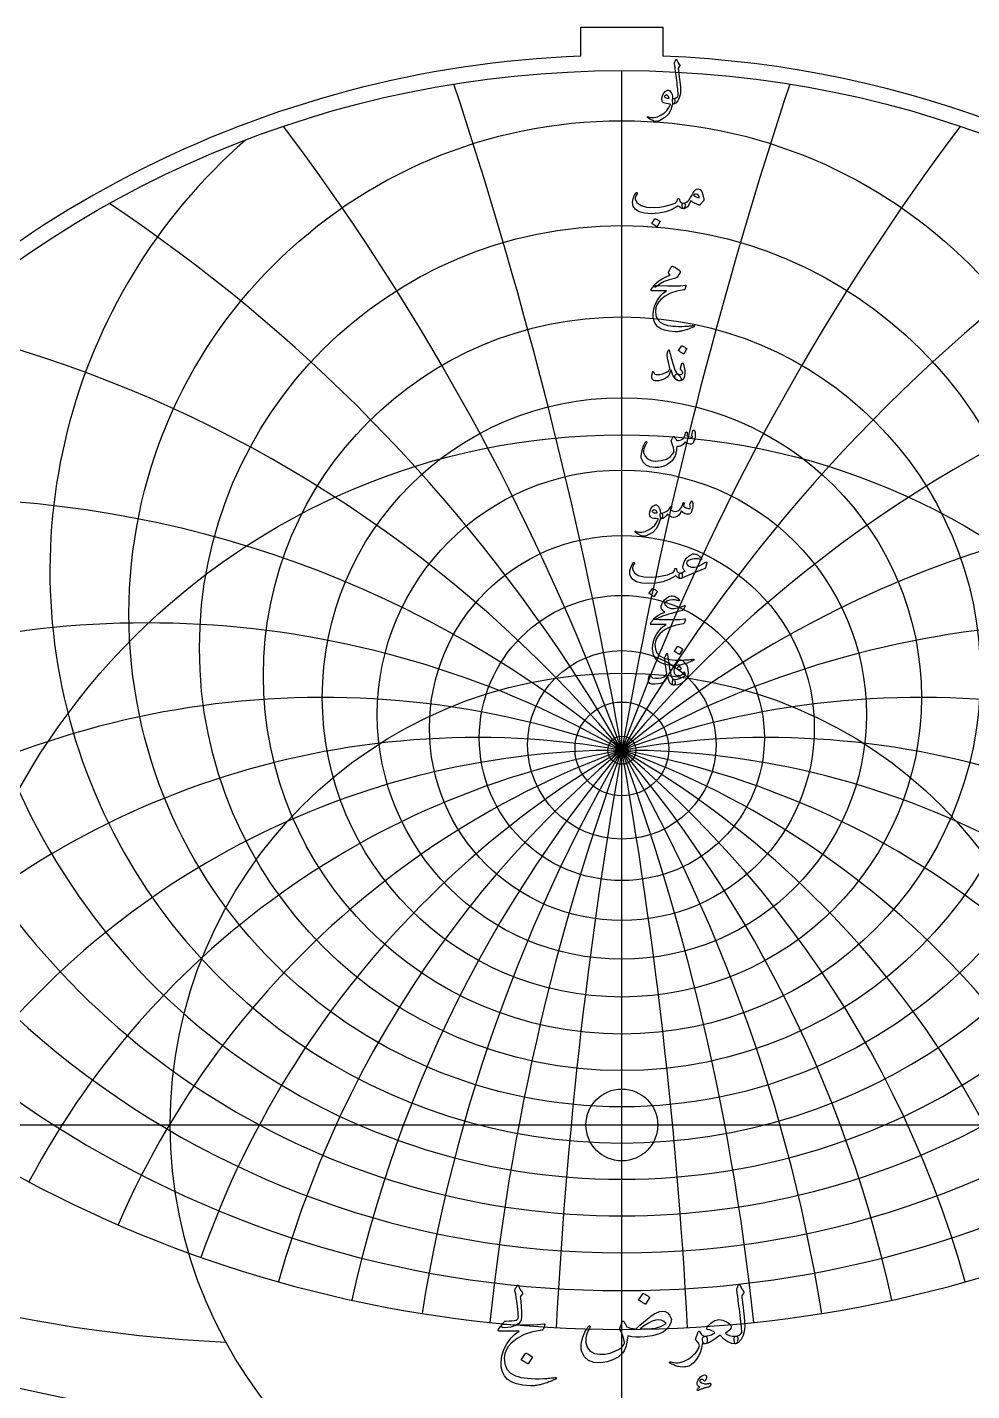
# Model space of a CAD drawing. Header units: millimetres. Extents: x -69 to 69, y -69 to 71.
# Drawn here: x -38.3 to 22.6, y -17.1 to 70.7 of the extents above; entities that cross this region are included whole.
import ezdxf

# ---------------------------------------------------------------- set-up
doc = ezdxf.new("R2010")
doc.units = ezdxf.units.MM
for name, color, linetype in [('CUT_INNER', 6, 'Continuous'), ('CUT_OUTER', 1, 'Continuous'), ('ENGRAVE', 7, 'Continuous'), ('ENGRAVE_FINE', 8, 'Continuous'), ('TEXT', 5, 'Continuous')]:
    doc.layers.add(name, color=color, linetype=linetype)

msp = doc.modelspace()

# ---------------------------------------------------------------- linework, layer by layer
at = {"layer": 'CUT_INNER'}
msp.add_circle((0, 0), 2.315, dxfattribs=at)
at = {"layer": 'CUT_OUTER'}
for points in [[(-2.6425, 70.7445), (2.6425, 70.7445), (2.6425, 68.8816)], [(-2.6425, 68.8816), (-2.6425, 70.7445)]]:
    msp.add_lwpolyline(points, dxfattribs=at)
for centre, radius, start, end in [((-0.0002, -0.0002), 68.9324, 142.382592, 87.802872), ((-0.0008, 0.001), 68.9312, 92.196291, 142.383048)]:
    msp.add_arc(centre, radius, start, end, dxfattribs=at)
at = {"layer": 'ENGRAVE'}
for points in [[(0, -67.95), (0, 67.95)], [(-67.95, 0), (67.95, 0)]]:
    msp.add_lwpolyline(points, dxfattribs=at)
for centre, radius in [((0, 0), 67.95), ((0, 32.9413), 31.7766), ((0, 30.7336), 27.233), ((0, 28.9672), 23.1114), ((0, 27.5576), 19.3138), ((0, 0), 44.4794), ((0, 26.4439), 15.7654), ((0, 25.5822), 12.4068), ((0, 24.9406), 9.1896), ((0, 24.4969), 6.0729), ((0, 0), 29.1157), ((0, 24.2363), 3.0207), ((0, 24.1503), 0.906)]:
    msp.add_circle(centre, radius, dxfattribs=at)
for centre, radius, start, end in [((0, 35.7095), 36.8742, 131.172626, 48.827374), ((0, 39.2101), 42.7107, 157.98396, 22.01604), ((0, 43.6985), 49.5544, 176.664202, 3.335798), ((0, 49.5694), 57.8132, 191.904364, 348.095636), ((0, 57.4636), 68.1422, 205.149698, 334.850302), ((0, -28.8852), 53.0355, 33, 147), ((0, -28.8852), 53.0355, 33, 147), ((0, 68.4922), 81.6676, 217.070295, 322.929705), ((-21.1828, 79.0552), 93.1496, 239.875199, 267.323307)]:
    msp.add_arc(centre, radius, start, end, dxfattribs=at)
at = {"layer": 'ENGRAVE_FINE'}
for centre, radius, start, end in [((-300.7795, -28.8852), 305.4195, 2.969013, 18.313318), ((-300.7795, -28.8852), 305.4195, 2.969013, 18.313318), ((300.7795, -28.8852), 305.4195, 161.686682, 177.030987), ((300.7795, -28.8852), 305.4195, 161.686682, 177.030987), ((-145.714, -28.8852), 155.0656, 5.979733, 36.962322), ((-145.714, -28.8852), 155.0656, 5.979733, 36.962322), ((145.714, -28.8852), 155.0656, 143.037678, 174.020267), ((145.714, -28.8852), 155.0656, 143.037678, 174.020267), ((-91.8603, -28.8852), 106.0711, 9.076124, 56.31782), ((-91.8603, -28.8852), 106.0711, 9.076124, 56.31782), ((91.8603, -28.8852), 106.0711, 123.68218, 170.923876), ((91.8603, -28.8852), 106.0711, 123.68218, 170.923876), ((-63.2053, -28.8852), 82.5087, 12.306911, 76.81627), ((-63.2053, -28.8852), 82.5087, 12.306911, 76.81627), ((63.2053, -28.8852), 82.5087, 103.18373, 167.693089), ((63.2053, -28.8852), 82.5087, 103.18373, 167.693089), ((-44.5021, -28.8852), 69.233, 15.72862, 98.962673), ((-44.5021, -28.8852), 69.233, 15.72862, 98.962673), ((44.5021, -28.8852), 69.233, 81.037327, 164.27138), ((44.5021, -28.8852), 69.233, 81.037327, 164.27138), ((-30.6201, -28.8852), 61.2402, 19.409554, 123.219246), ((-30.6201, -28.8852), 61.2402, 19.409554, 123.219246), ((30.6201, -28.8852), 61.2402, 56.780754, 160.590446), ((30.6201, -28.8852), 61.2402, 56.780754, 160.590446), ((-19.3034, -28.8852), 56.4392, 23.435256, 134.139707), ((-19.3034, -28.8852), 56.4392, 23.435256, 134.139707), ((19.3034, -28.8852), 56.4392, 45.860293, 156.564744), ((19.3034, -28.8852), 56.4392, 45.860293, 156.564744), ((-9.3516, -28.8852), 53.8537, 27.916334, 141.112561), ((-9.3516, -28.8852), 53.8537, 27.916334, 141.112561), ((9.3516, -28.8852), 53.8537, 38.887439, 152.083666), ((9.3516, -28.8852), 53.8537, 38.887439, 152.083666), ((0, 158.3193), 179.5349, 247.925664, 292.074336)]:
    msp.add_arc(centre, radius, start, end, dxfattribs=at)
at = {"layer": 'TEXT'}
for points in [[(3.3957, 68.4497), (3.4228, 68.5153), (3.4439, 68.5673), (3.459, 68.6057), (3.468, 68.6306), (3.475, 68.6464), (3.4841, 68.6577), (3.4951, 68.6645), (3.5082, 68.6667), (3.523, 68.6642), (3.5353, 68.6567), (3.5451, 68.6441), (3.5524, 68.6266), (3.5858, 68.5404), (3.6257, 68.4628), (3.6722, 68.3937), (3.7252, 68.3332), (3.74, 68.3139), (3.7443, 68.292), (3.738, 68.2677), (3.7212, 68.2408), (3.6328, 68.1162), (3.6388, 68.0605), (3.6448, 68.0057), (3.6509, 67.952), (3.6569, 67.8992), (3.6629, 67.8475), (3.6689, 67.7967), (3.675, 67.747), (3.681, 67.6983), (3.7365, 67.2472), (3.7704, 66.8946), (3.7827, 66.6404), (3.7734, 66.4847), (3.6976, 66.2021), (3.5986, 65.9934), (3.4765, 65.8585), (3.3314, 65.7975), (3.3274, 65.7975), (3.3233, 65.7975), (3.3193, 65.7975), (3.3153, 65.7975), (3.2914, 65.8201), (3.2761, 65.8718), (3.2693, 65.9527), (3.2711, 66.0627), (3.2749, 66.1034), (3.2862, 66.1331), (3.305, 66.1516), (3.3314, 66.1592), (3.4333, 66.1795), (3.5182, 66.2164), (3.5861, 66.2699), (3.6368, 66.34), (3.6334, 66.4241), (3.6272, 66.5198), (3.6183, 66.6271), (3.6066, 66.7459), (3.5925, 66.8757), (3.576, 67.0161), (3.5573, 67.1671), (3.5363, 67.3286), (3.517, 67.4873), (3.4992, 67.63), (3.4828, 67.7565), (3.468, 67.8671), (3.4552, 67.9615), (3.4449, 68.0399), (3.4371, 68.1021), (3.4318, 68.1484), (3.3917, 68.3774), (3.3904, 68.4), (3.3907, 68.4196), (3.3924, 68.4362), (3.3957, 68.4497)], [(3.251, 65.7533), (3.1568, 65.4225), (2.9988, 65.1455), (2.7771, 64.9222), (2.4915, 64.7527), (2.4516, 64.7355), (2.4121, 64.72), (2.3732, 64.7063), (2.3348, 64.6944), (2.2971, 64.6845), (2.2604, 64.6768), (2.2248, 64.6714), (2.1901, 64.6683), (2.1037, 64.6806), (1.9892, 64.7256), (1.8465, 64.8032), (1.6757, 64.9134), (1.6574, 64.9292), (1.6466, 64.9446), (1.6433, 64.9594), (1.6476, 64.9737), (1.6571, 64.9848), (1.6697, 64.9898), (1.6853, 64.9888), (1.7039, 64.9817), (1.8814, 64.9242), (2.0806, 64.9245), (2.3014, 64.9825), (2.5437, 65.0983), (2.7417, 65.2326), (2.9054, 65.3906), (3.035, 65.5722), (3.1304, 65.7774), (3.1297, 65.7847), (3.1274, 65.7905), (3.1237, 65.7947), (3.1184, 65.7975), (2.98, 65.8055), (2.8622, 65.8216), (2.765, 65.8457), (2.6884, 65.8779), (2.6291, 65.9276), (2.592, 65.9964), (2.5769, 66.0843), (2.5839, 66.1913), (2.5862, 66.2055), (2.5889, 66.22), (2.5922, 66.2346), (2.596, 66.2496), (2.6003, 66.265), (2.605, 66.2812), (2.6103, 66.2982), (2.6161, 66.3159), (2.6633, 66.4307), (2.7206, 66.5259), (2.7879, 66.6015), (2.8652, 66.6575), (2.9443, 66.6881), (3.0169, 66.6876), (3.083, 66.656), (3.1425, 66.5932), (3.1945, 66.5058), (3.2339, 66.4043), (3.2608, 66.2888), (3.2751, 66.1592), (3.283, 66.1593), (3.2907, 66.1597), (3.2981, 66.1603), (3.3053, 66.1612), (3.3124, 66.1621), (3.3198, 66.1627), (3.3275, 66.1631), (3.3354, 66.1632), (3.3625, 66.1574), (3.3836, 66.1401), (3.3987, 66.1112), (3.4077, 66.0708), (3.4115, 66.0263), (3.4107, 65.9814), (3.4055, 65.9359), (3.3957, 65.8899), (3.3829, 65.8495), (3.3685, 65.8206), (3.3527, 65.8033), (3.3354, 65.7975), (3.259, 65.7975), (3.2585, 65.7902), (3.257, 65.7804), (3.2545, 65.7681), (3.251, 65.7533)], [(3.0581, 66.2034), (3.0159, 66.277), (2.9697, 66.329), (2.9195, 66.3593), (2.8652, 66.3681), (2.8328, 66.3596), (2.8039, 66.346), (2.7786, 66.3275), (2.7567, 66.3038), (2.7497, 66.2913), (2.7487, 66.2777), (2.7537, 66.2632), (2.7648, 66.2476), (2.8062, 66.2112), (2.8662, 66.1863), (2.9448, 66.173), (3.042, 66.1712), (3.0521, 66.1732), (3.0581, 66.1793), (3.0601, 66.1893), (3.0581, 66.2034)], [(0.9162, 60.067), (0.9305, 60.0826), (0.9454, 60.0891), (0.9607, 60.0866), (0.9765, 60.075), (0.9886, 60.0599), (0.9926, 60.0429), (0.9886, 60.0238), (0.9765, 60.0027), (0.9152, 59.9077), (0.876, 59.8198), (0.859, 59.739), (0.864, 59.6651), (0.9898, 59.4225), (1.2347, 59.2532), (1.5986, 59.1573), (2.0816, 59.1347), (2.44, 59.161), (2.7838, 59.2161), (3.1131, 59.2997), (3.4278, 59.412), (3.4833, 59.4449), (3.5293, 59.4953), (3.5657, 59.5634), (3.5926, 59.6491), (3.6016, 59.6734), (3.6167, 59.6902), (3.6378, 59.6995), (3.6649, 59.7013), (3.6843, 59.693), (3.6981, 59.6762), (3.7064, 59.6508), (3.7091, 59.6169), (3.728, 59.533), (3.7804, 59.4702), (3.8666, 59.4285), (3.9864, 59.4079), (4.0296, 59.3984), (4.0587, 59.3738), (4.0738, 59.3341), (4.0748, 59.2793), (4.0602, 59.1774), (4.0407, 59.1045), (4.016, 59.0608), (3.9864, 59.0463), (3.8982, 59.0578), (3.8146, 59.0925), (3.7355, 59.1502), (3.6609, 59.2311), (3.6546, 59.2344), (3.6438, 59.2321), (3.6285, 59.2243), (3.6087, 59.211), (3.2339, 59.0001), (2.825, 58.8494), (2.382, 58.7589), (1.9048, 58.7288), (1.4638, 58.7589), (1.1212, 58.8494), (0.877, 59.0001), (0.7314, 59.211), (0.6982, 59.3288), (0.6872, 59.4491), (0.6982, 59.5719), (0.7314, 59.6973), (0.7761, 59.8138), (0.8218, 59.9143), (0.8685, 59.9987), (0.9162, 60.067)], [(4.9187, 60.3242), (5.0445, 60.2795), (5.1488, 60.1534), (5.2314, 59.9459), (5.2924, 59.6571), (5.2947, 59.6362), (5.2934, 59.6179), (5.2887, 59.6021), (5.2804, 59.5888), (5.0594, 59.3115), (5.044, 59.2947), (5.0262, 59.2844), (5.0059, 59.2806), (4.983, 59.2834), (4.8328, 59.3346), (4.6917, 59.3999), (4.5595, 59.4793), (4.4365, 59.5727), (4.3373, 59.3424), (4.2285, 59.1779), (4.1102, 59.0792), (3.9824, 59.0463), (3.9681, 59.0515), (3.9532, 59.0674), (3.9379, 59.0937), (3.9221, 59.1307), (3.8977, 59.2221), (3.889, 59.2954), (3.8957, 59.3507), (3.9181, 59.3878), (3.9311, 59.3966), (3.9462, 59.4029), (3.9633, 59.4067), (3.9824, 59.4079), (4.0738, 59.4235), (4.1632, 59.4662), (4.2506, 59.536), (4.336, 59.633), (4.3734, 59.6892), (4.4294, 59.7817), (4.504, 59.9103), (4.5972, 60.075), (4.6701, 60.184), (4.7479, 60.2619), (4.8308, 60.3086), (4.9187, 60.3242)], [(4.6294, 59.9303), (4.7047, 59.8676), (4.7901, 59.8158), (4.8856, 59.7751), (4.991, 59.7455), (4.9853, 59.8246), (4.9639, 59.8892), (4.927, 59.9391), (4.8745, 59.9746), (4.814, 59.9929), (4.7529, 59.9916), (4.6914, 59.9708), (4.6294, 59.9303)], [(2.1338, 58.3993), (2.1389, 58.4043), (2.1459, 58.4073), (2.1549, 58.4083), (2.166, 58.4073), (2.2441, 58.3757), (2.3177, 58.337), (2.3868, 58.2913), (2.4513, 58.2385), (2.4576, 58.2305), (2.4604, 58.2225), (2.4596, 58.2144), (2.4553, 58.2064), (2.2665, 57.901), (2.2594, 57.8937), (2.2504, 57.8919), (2.2393, 57.8957), (2.2263, 57.905), (2.215, 57.913), (2.1971, 57.9251), (2.1728, 57.9412), (2.1419, 57.9613), (2.104, 57.9854), (2.0585, 58.0135), (2.0055, 58.0456), (1.945, 58.0818), (1.9369, 58.0878), (1.9329, 58.0939), (1.9329, 58.0999), (1.9369, 58.1059)], [(3.3917, 54.5608), (3.0405, 54.4691), (2.7306, 54.3508), (2.4619, 54.2059), (2.2343, 54.0343), (2.1994, 54.0079), (2.167, 53.9931), (2.1371, 53.9899), (2.1097, 53.9982), (2.0778, 54.0361), (2.0826, 54.0896), (2.1241, 54.1586), (2.2022, 54.2433), (2.3868, 54.3965), (2.599, 54.5346), (2.8389, 54.6577), (3.1063, 54.7657), (3.03, 54.8782), (3.0157, 54.9063), (3.0089, 54.9345), (3.0096, 54.9626), (3.0179, 54.9907), (3.0719, 55.098), (3.1214, 55.1866), (3.1664, 55.2567), (3.2068, 55.3082), (3.2327, 55.3326), (3.258, 55.3454), (3.2829, 55.3466), (3.3073, 55.3363), (3.4487, 55.2565), (3.5675, 55.1816), (3.6637, 55.1118), (3.7372, 55.047), (3.7516, 55.0261), (3.7583, 54.9998), (3.7576, 54.9679), (3.7493, 54.9305), (3.7234, 54.8719), (3.682, 54.8009), (3.625, 54.7172), (3.5524, 54.621), (3.5333, 54.6067), (3.5002, 54.5919), (3.4529, 54.5766), (3.3917, 54.5608)], [(2.4433, 54.0946), (2.9589, 54.0765), (3.4047, 54.0745), (3.7807, 54.0886), (4.0869, 54.1187), (4.0963, 54.1198), (4.1044, 54.1192), (4.1114, 54.1168), (4.117, 54.1127), (4.1211, 54.107), (4.1235, 54.1001), (4.1242, 54.092), (4.123, 54.0825), (4.1151, 54.0459), (4.1075, 54.0122), (4.1, 53.9816), (4.0929, 53.954), (4.086, 53.9293), (4.0793, 53.9077), (4.0729, 53.8892), (4.0668, 53.8736), (4.0537, 53.8487), (4.0386, 53.8304), (4.0216, 53.8186), (4.0025, 53.8133), (3.5383, 53.7292), (3.1345, 53.5973), (2.7909, 53.4177), (2.5076, 53.1904), (2.3644, 53.0269), (2.2604, 52.8539), (2.1956, 52.6713), (2.17, 52.4791), (2.1946, 52.1775), (2.2926, 51.9316), (2.4639, 51.7415), (2.7085, 51.6071), (2.8353, 51.5664), (2.9747, 51.5328), (3.1267, 51.5062), (3.2912, 51.4866), (3.468, 51.4738), (3.6569, 51.4675), (3.8578, 51.4677), (4.0708, 51.4745), (4.1465, 51.4788), (4.221, 51.4835), (4.2942, 51.4888), (4.3662, 51.4946), (4.4364, 51.5009), (4.5043, 51.5077), (4.57, 51.5149), (4.6334, 51.5227), (4.6527, 51.5237), (4.6665, 51.5187), (4.6748, 51.5077), (4.6776, 51.4906), (4.6761, 51.4707), (4.6716, 51.4554), (4.664, 51.4446), (4.6535, 51.4383), (4.54, 51.3904), (4.4325, 51.3469), (4.331, 51.308), (4.2355, 51.2736), (4.1464, 51.2434), (4.0638, 51.2173), (3.9877, 51.1952), (3.9181, 51.1771), (3.8527, 51.1638), (3.789, 51.152), (3.7271, 51.1417), (3.6669, 51.1329), (3.6083, 51.1261), (3.5509, 51.1219), (3.4948, 51.1201), (3.4399, 51.1209), (3.0651, 51.15), (2.7527, 51.2133), (2.5026, 51.3108), (2.3147, 51.4424), (2.1768, 51.6069), (2.0806, 51.799), (2.0261, 52.0188), (2.0133, 52.2662), (2.0527, 52.5731), (2.1469, 52.871), (2.2958, 53.1598), (2.4995, 53.4396), (2.5792, 53.5242), (2.6693, 53.6053), (2.77, 53.6829), (2.8813, 53.757), (1.9088, 53.7651), (1.8855, 53.7751), (1.8757, 53.7932), (1.8794, 53.8193), (1.8968, 53.8535), (1.9294, 53.9032), (1.959, 53.9479), (1.9857, 53.9876), (2.0093, 54.0223), (2.0299, 54.0517), (2.0475, 54.0755), (2.062, 54.0938), (2.0736, 54.1067), (2.0997, 54.1089), (2.17, 54.1077), (2.2845, 54.1029), (2.4433, 54.0946)], [(3.8558, 50.2015), (3.8608, 50.2065), (3.8679, 50.2095), (3.8769, 50.2105), (3.8879, 50.2095), (3.9661, 50.1779), (4.0396, 50.1392), (4.1087, 50.0935), (4.1733, 50.0408), (4.1795, 50.0327), (4.1823, 50.0247), (4.1816, 50.0166), (4.1773, 50.0086), (3.9884, 49.7032), (3.9814, 49.6959), (3.9723, 49.6942), (3.9613, 49.6979), (3.9482, 49.7072), (3.9369, 49.7152), (3.9191, 49.7273), (3.8947, 49.7434), (3.8638, 49.7635), (3.8259, 49.7876), (3.7804, 49.8157), (3.7275, 49.8479), (3.6669, 49.884), (3.6589, 49.8901), (3.6549, 49.8961), (3.6549, 49.9021), (3.6589, 49.9081)], [(3.0802, 49.8559), (3.1033, 49.7505), (3.1284, 49.6434), (3.1556, 49.5345), (3.1847, 49.4239), (3.2158, 49.311), (3.249, 49.1953), (3.2842, 49.0769), (3.3213, 48.9557), (3.3964, 48.7377), (3.465, 48.574), (3.527, 48.4645), (3.5825, 48.4092), (3.631, 48.3763), (3.68, 48.3299), (3.7295, 48.2698), (3.7794, 48.1962), (3.8267, 48.1051), (3.8397, 48.0365), (3.8186, 47.9905), (3.7634, 47.9672), (3.5848, 47.9853), (3.4268, 48.1038), (3.2894, 48.3228), (3.1726, 48.6423), (3.1701, 48.6476), (3.1666, 48.6513), (3.1621, 48.6536), (3.1566, 48.6544), (3.1526, 48.6536), (3.1485, 48.6513), (3.1445, 48.6476), (3.1405, 48.6423), (3.1292, 48.5906), (3.1154, 48.5358), (3.0991, 48.478), (3.0802, 48.4173), (3.0596, 48.3597), (3.038, 48.3118), (3.0154, 48.2733), (2.9918, 48.2445), (2.9069, 48.1704), (2.8009, 48.1048), (2.6738, 48.0478), (2.5257, 47.9993), (2.375, 47.9634), (2.2444, 47.9481), (2.1338, 47.9534), (2.0434, 47.9792), (1.9661, 48.044), (1.9309, 48.1581), (1.9379, 48.3213), (1.9872, 48.5338), (1.9919, 48.5408), (1.9982, 48.5459), (2.006, 48.5489), (2.0153, 48.5499), (2.0264, 48.5486), (2.0354, 48.5448), (2.0424, 48.5386), (2.0475, 48.5298), (2.0665, 48.4853), (2.0876, 48.4484), (2.1107, 48.419), (2.1359, 48.3972), (2.2142, 48.368), (2.3207, 48.361), (2.4553, 48.3761), (2.6181, 48.4132), (2.7916, 48.469), (2.9265, 48.5318), (3.0227, 48.6016), (3.0802, 48.6785), (3.0898, 48.7563), (3.0742, 48.8894), (3.0335, 49.0778), (2.9677, 49.3214), (2.9361, 49.4498), (2.9175, 49.5535), (2.9119, 49.6326), (2.9195, 49.6871), (2.9958, 49.9041), (3.0041, 49.927), (3.0129, 49.9433), (3.0222, 49.9531), (3.032, 49.9564), (3.0441, 49.9501), (3.0561, 49.9312), (3.0682, 49.8999), (3.0802, 49.8559)], [(3.892, 48.5579), (3.8684, 48.5973), (3.8458, 48.6312), (3.8242, 48.6596), (3.8036, 48.6825), (3.7887, 48.7021), (3.7804, 48.7247), (3.7787, 48.7503), (3.7835, 48.7789), (3.8679, 49.0843), (3.8797, 49.111), (3.895, 49.1185), (3.9138, 49.1069), (3.9362, 49.0763), (3.9698, 49.0112), (3.9985, 48.9326), (4.0221, 48.8405), (4.0407, 48.7347), (4.0515, 48.6333), (4.0557, 48.5338), (4.0535, 48.4363), (4.0447, 48.3409), (4.0304, 48.2578), (4.0115, 48.1852), (3.9882, 48.1231), (3.9603, 48.0717), (3.9259, 48.0335), (3.8789, 48.0033), (3.8194, 47.9812), (3.7473, 47.9672), (3.6735, 47.9644), (3.6046, 47.9762), (3.5408, 48.0026), (3.4821, 48.0435), (3.4366, 48.0955), (3.4128, 48.155), (3.4105, 48.2221), (3.4298, 48.2967), (3.4607, 48.3577), (3.4971, 48.3962), (3.5391, 48.412), (3.5866, 48.4052), (3.6961, 48.3788), (3.7915, 48.3761), (3.8729, 48.3969), (3.9402, 48.4414), (3.9417, 48.4532), (3.9342, 48.4765), (3.9176, 48.5114), (3.892, 48.5579)], [(4.5852, 44.7477), (4.5922, 44.7653), (4.6012, 44.7778), (4.6123, 44.7854), (4.6253, 44.7879), (4.6422, 44.7859), (4.6565, 44.7799), (4.6683, 44.7698), (4.6776, 44.7557), (4.7004, 44.7055), (4.7168, 44.6432), (4.7266, 44.5689), (4.7298, 44.4825), (4.721, 44.3413), (4.6947, 44.2072), (4.6507, 44.0801), (4.5892, 43.9601), (4.5681, 43.9312), (4.545, 43.9088), (4.5199, 43.893), (4.4927, 43.8837), (4.3945, 43.8774), (4.2888, 43.8948), (4.1755, 43.9357), (4.0547, 44.0003), (3.953, 43.8609), (3.8327, 43.7682), (3.6938, 43.7222), (3.5363, 43.723), (3.5312, 43.6382), (3.5238, 43.5567), (3.5141, 43.4785), (3.5022, 43.4035), (3.488, 43.3313), (3.4715, 43.2613), (3.4528, 43.1937), (3.4318, 43.1282), (3.3831, 43.0102), (3.3173, 42.9012), (3.2344, 42.8012), (3.1345, 42.7103), (2.9006, 42.5546), (2.6532, 42.4451), (2.3923, 42.3818), (2.1178, 42.3647), (1.8086, 42.4067), (1.5642, 42.5164), (1.3846, 42.694), (1.2699, 42.9394), (1.2543, 43.0278), (1.2518, 43.1323), (1.2623, 43.2528), (1.2859, 43.3894), (1.3239, 43.5391), (1.3774, 43.6949), (1.4464, 43.8566), (1.5311, 44.0244), (1.5378, 44.0349), (1.5461, 44.0425), (1.5559, 44.047), (1.5672, 44.0485), (1.5785, 44.0475), (1.5883, 44.0445), (1.5966, 44.0394), (1.6034, 44.0324), (1.6079, 44.0221), (1.6094, 44.0113), (1.6079, 44), (1.6034, 43.9882), (1.4959, 43.7649), (1.4266, 43.5813), (1.3954, 43.4374), (1.4025, 43.3332), (1.5039, 43.1034), (1.6637, 42.9363), (1.8817, 42.8321), (2.158, 42.7907), (2.5442, 42.8153), (2.8713, 42.9132), (3.139, 43.0845), (3.3475, 43.3292), (3.3467, 43.4904), (3.3203, 43.6607), (3.2683, 43.84), (3.1907, 44.0284), (3.1809, 44.0475), (3.1757, 44.0646), (3.1749, 44.0796), (3.1787, 44.0927), (3.2003, 44.1375), (3.2209, 44.1796), (3.2405, 44.2189), (3.259, 44.2554), (3.2766, 44.2887), (3.2932, 44.3182), (3.3088, 44.344), (3.3233, 44.3659), (3.3316, 44.3752), (3.3404, 44.379), (3.3497, 44.3773), (3.3595, 44.37), (3.3645, 44.3644), (3.3716, 44.3559), (3.3806, 44.3443), (3.3917, 44.3298), (3.4042, 44.3122), (3.4178, 44.2916), (3.4323, 44.268), (3.4479, 44.2414), (3.4796, 44.1901), (3.5062, 44.153), (3.5278, 44.1299), (3.5444, 44.1208), (3.6488, 44.112), (3.7533, 44.1299), (3.8578, 44.1743), (3.9623, 44.2454), (4.0002, 44.2926), (4.0376, 44.37), (4.0746, 44.4775), (4.111, 44.6151), (4.1145, 44.6282), (4.121, 44.6392), (4.1306, 44.6483), (4.1431, 44.6553), (4.1549, 44.6598), (4.1662, 44.6613), (4.177, 44.6598), (4.1873, 44.6553), (4.2026, 44.6302), (4.2084, 44.5829), (4.2047, 44.5136), (4.1913, 44.4222), (4.2725, 44.3725), (4.3591, 44.3398), (4.4513, 44.3243), (4.549, 44.3258), (4.5477, 44.3551), (4.544, 44.379), (4.5377, 44.3973), (4.5289, 44.4102), (4.5189, 44.4222), (4.5128, 44.4343), (4.5108, 44.4463), (4.5128, 44.4584)], [(2.4614, 39.0244), (2.3672, 38.6936), (2.2092, 38.4166), (1.9874, 38.1933), (1.7019, 38.0238), (1.6619, 38.0066), (1.6225, 37.9911), (1.5836, 37.9774), (1.5451, 37.9655), (1.5075, 37.9556), (1.4708, 37.9479), (1.4351, 37.9425), (1.4005, 37.9394), (1.3141, 37.9517), (1.1995, 37.9967), (1.0569, 38.0743), (0.8861, 38.1845), (0.8678, 38.2003), (0.857, 38.2157), (0.8537, 38.2305), (0.858, 38.2448), (0.8675, 38.2559), (0.8801, 38.2609), (0.8956, 38.2599), (0.9142, 38.2528), (1.0918, 38.1953), (1.291, 38.1956), (1.5117, 38.2536), (1.7541, 38.3694), (1.952, 38.5037), (2.1158, 38.6617), (2.2454, 38.8433), (2.3408, 39.0485), (2.3401, 39.0558), (2.3378, 39.0616), (2.334, 39.0658), (2.3287, 39.0686), (2.1904, 39.0766), (2.0726, 39.0927), (1.9754, 39.1168), (1.8988, 39.149), (1.8395, 39.1987), (1.8023, 39.2675), (1.7872, 39.3554), (1.7943, 39.4624), (1.7965, 39.4766), (1.7993, 39.4911), (1.8026, 39.5057), (1.8063, 39.5207), (1.8106, 39.5361), (1.8154, 39.5523), (1.8207, 39.5693), (1.8264, 39.587), (1.8736, 39.7018), (1.9309, 39.797), (1.9982, 39.8726), (2.0756, 39.9286), (2.1547, 39.9592), (2.2273, 39.9587), (2.2933, 39.9271), (2.3529, 39.8643), (2.4049, 39.7769), (2.4443, 39.6754), (2.4712, 39.5599), (2.4855, 39.4303), (2.4934, 39.4304), (2.501, 39.4308), (2.5085, 39.4314), (2.5156, 39.4323), (2.5228, 39.4332), (2.5302, 39.4338), (2.5378, 39.4342), (2.5458, 39.4343), (2.5729, 39.4285), (2.594, 39.4112), (2.609, 39.3823), (2.6181, 39.3419), (2.6219, 39.2974), (2.6211, 39.2525), (2.6158, 39.207), (2.606, 39.161), (2.5932, 39.1206), (2.5789, 39.0917), (2.5631, 39.0744), (2.5458, 39.0686), (2.4694, 39.0686), (2.4689, 39.0613), (2.4674, 39.0515), (2.4649, 39.0392), (2.4614, 39.0244)], [(2.2685, 39.4745), (2.2263, 39.5481), (2.1801, 39.6001), (2.1298, 39.6304), (2.0756, 39.6392), (2.0432, 39.6307), (2.0143, 39.6171), (1.9889, 39.5986), (1.9671, 39.5749), (1.96, 39.5624), (1.959, 39.5488), (1.9641, 39.5343), (1.9751, 39.5187), (2.0166, 39.4823), (2.0766, 39.4574), (2.1552, 39.4441), (2.2524, 39.4423), (2.2624, 39.4443), (2.2685, 39.4504), (2.2705, 39.4604), (2.2685, 39.4745)], [(4.4907, 40.2139), (4.4995, 40.2199), (4.5098, 40.2179), (4.5216, 40.2079), (4.5349, 40.1898), (4.5492, 40.1591), (4.56, 40.1154), (4.5673, 40.0587), (4.5711, 39.9889), (4.5724, 39.9095), (4.5681, 39.8321), (4.5583, 39.7568), (4.543, 39.6834), (4.4983, 39.5408), (4.4485, 39.4383), (4.3938, 39.376), (4.334, 39.3539), (4.1926, 39.3622), (4.0617, 39.3991), (3.9414, 39.4647), (3.8317, 39.5589), (3.7563, 39.4104), (3.6669, 39.2946), (3.5634, 39.2115), (3.4459, 39.161), (3.3226, 39.15), (3.1978, 39.1811), (3.0714, 39.2545), (2.9436, 39.37), (2.8401, 39.2381), (2.7386, 39.144), (2.6392, 39.0874), (2.5417, 39.0686), (2.5221, 39.0797), (2.5036, 39.1128), (2.486, 39.1681), (2.4694, 39.2454), (2.4634, 39.3218), (2.4734, 39.378), (2.4995, 39.4142), (2.5417, 39.4303), (2.7271, 39.4722), (2.8893, 39.5538), (3.0285, 39.6752), (3.1445, 39.8361), (3.1508, 39.8449), (3.1576, 39.8512), (3.1649, 39.855), (3.1726, 39.8562), (3.1822, 39.8552), (3.1907, 39.8522), (3.1983, 39.8472), (3.2048, 39.8402), (3.2086, 39.8186), (3.1998, 39.7819), (3.1784, 39.7302), (3.1445, 39.6633), (3.189, 39.6119), (3.258, 39.5739), (3.3517, 39.5496), (3.47, 39.5388), (3.6174, 39.5697), (3.7463, 39.6704), (3.8566, 39.8409), (3.9482, 40.0813), (3.9527, 40.0936), (3.9583, 40.1024), (3.9648, 40.1076), (3.9723, 40.1094), (3.9836, 40.1084), (3.9934, 40.1054), (4.0017, 40.1004), (4.0085, 40.0933), (4.0135, 40.0833), (4.0165, 40.0732), (4.0175, 40.0632), (4.0165, 40.0531), (3.9764, 39.8844), (4.0233, 39.8427), (4.0798, 39.806), (4.1459, 39.7744), (4.2215, 39.7477), (4.2951, 39.7304), (4.3511, 39.7266), (4.3895, 39.7364), (4.4104, 39.7598), (4.4171, 39.7955), (4.4134, 39.8462), (4.3991, 39.912), (4.3742, 39.9929), (4.3785, 40.0157), (4.3993, 40.0602), (4.4367, 40.1262), (4.4907, 40.2139)], [(0.7394, 36.2306), (0.7537, 36.2461), (0.7685, 36.2527), (0.7839, 36.2502), (0.7997, 36.2386), (0.8117, 36.2235), (0.8158, 36.2065), (0.8117, 36.1874), (0.7997, 36.1663), (0.7384, 36.0713), (0.6992, 35.9834), (0.6821, 35.9026), (0.6872, 35.8287), (0.813, 35.5861), (1.0579, 35.4168), (1.4218, 35.3209), (1.9048, 35.2983), (2.2632, 35.3246), (2.607, 35.3796), (2.9363, 35.4633), (3.251, 35.5755), (3.3065, 35.6084), (3.3525, 35.6589), (3.3889, 35.727), (3.4158, 35.8126), (3.4248, 35.837), (3.4399, 35.8538), (3.461, 35.8631), (3.4881, 35.8649), (3.5074, 35.8566), (3.5213, 35.8398), (3.5295, 35.8144), (3.5323, 35.7805), (3.5511, 35.6966), (3.6036, 35.6338), (3.6898, 35.5921), (3.8096, 35.5715), (3.8528, 35.562), (3.8819, 35.5374), (3.897, 35.4977), (3.898, 35.4429), (3.8834, 35.341), (3.8638, 35.2681), (3.8392, 35.2244), (3.8096, 35.2099), (3.7214, 35.2214), (3.6378, 35.2561), (3.5587, 35.3138), (3.4841, 35.3947), (3.4778, 35.398), (3.467, 35.3957), (3.4517, 35.3879), (3.4318, 35.3746), (3.0571, 35.1636), (2.6482, 35.0129), (2.2052, 34.9225), (1.728, 34.8924), (1.2869, 34.9225), (0.9444, 35.0129), (0.7002, 35.1636), (0.5546, 35.3746), (0.5214, 35.4924), (0.5104, 35.6127), (0.5214, 35.7355), (0.5546, 35.8609), (0.5993, 35.9774), (0.645, 36.0779), (0.6917, 36.1623), (0.7394, 36.2306)], [(5.4692, 36.2185), (5.3889, 35.897), (5.3798, 35.8815), (5.3648, 35.8669), (5.3437, 35.8533), (5.3165, 35.8408), (5.2564, 35.8195), (5.1925, 35.7961), (5.1248, 35.7703), (5.0533, 35.7423), (4.9781, 35.7123), (4.8991, 35.6805), (4.8164, 35.647), (4.7298, 35.6117), (3.8056, 35.2099), (3.7634, 35.2191), (3.7292, 35.247), (3.7031, 35.2935), (3.685, 35.3585), (3.682, 35.4276), (3.7011, 35.4861), (3.7423, 35.5341), (3.8056, 35.5715), (3.8135, 35.5752), (3.8292, 35.5821), (3.8527, 35.5922), (3.8839, 35.6057), (3.9227, 35.6221), (3.9688, 35.6413), (4.0222, 35.6633), (4.0828, 35.6881), (4.0047, 35.7682), (3.9553, 35.8558), (3.9344, 35.951), (3.9422, 36.0538), (4.0196, 36.2981), (4.1512, 36.5048), (4.337, 36.6739), (4.5771, 36.8052), (4.6296, 36.8175), (4.6907, 36.8143), (4.7602, 36.7954), (4.8383, 36.761), (4.9195, 36.714), (4.9941, 36.6616), (5.0621, 36.6035), (5.1236, 36.54), (5.141, 36.5166), (5.1488, 36.4948), (5.147, 36.4744), (5.1357, 36.4556), (5.1186, 36.441), (5.0995, 36.4335), (5.0784, 36.433), (5.0553, 36.4395), (4.935, 36.4775), (4.8072, 36.4948), (4.6718, 36.4915), (4.5289, 36.4677), (4.3996, 36.429), (4.2968, 36.3772), (4.2207, 36.3124), (4.1713, 36.2346), (4.1662, 36.1999), (4.1793, 36.1602), (4.2104, 36.1155), (4.2597, 36.0658), (4.3159, 36.0206), (4.3722, 35.9854), (4.4284, 35.9603), (4.4847, 35.9453), (4.6532, 35.941), (4.8333, 35.9764), (5.0249, 36.0515), (5.2281, 36.1663), (5.25, 36.1801), (5.2713, 36.1934), (5.2922, 36.2062), (5.3125, 36.2185), (5.3321, 36.2301), (5.3507, 36.2406), (5.3683, 36.2502), (5.3849, 36.2587), (5.4308, 36.2803), (5.4602, 36.2808), (5.473, 36.2602), (5.4692, 36.2185)], [(1.957, 34.5629), (1.9621, 34.5679), (1.9691, 34.5709), (1.9781, 34.5719), (1.9892, 34.5709), (2.0673, 34.5393), (2.1409, 34.5006), (2.21, 34.4549), (2.2745, 34.4021), (2.2808, 34.3941), (2.2835, 34.3861), (2.2828, 34.378), (2.2785, 34.37), (2.0896, 34.0646), (2.0826, 34.0573), (2.0736, 34.0555), (2.0625, 34.0593), (2.0495, 34.0686), (2.0382, 34.0766), (2.0203, 34.0887), (1.996, 34.1048), (1.9651, 34.1248), (1.9271, 34.149), (1.8817, 34.1771), (1.8287, 34.2092), (1.7682, 34.2454), (1.7601, 34.2514), (1.7561, 34.2575), (1.7561, 34.2635), (1.7601, 34.2695)], [(4.0768, 33.4658), (4.0801, 33.4375), (4.0617, 33.3845), (4.0218, 33.3069), (3.9603, 33.2046), (3.9472, 33.1881), (3.9321, 33.1745), (3.9151, 33.164), (3.896, 33.1564), (3.6388, 33.0856), (3.4097, 33.0218), (3.2088, 32.965), (3.036, 32.9153), (2.8913, 32.8729), (2.7748, 32.8379), (2.6864, 32.8106), (2.6261, 32.7907), (2.1399, 32.5737), (2.1057, 32.5712), (2.0796, 32.5757), (2.0615, 32.5873), (2.0515, 32.6059), (2.0512, 32.6127), (2.0545, 32.6209), (2.0613, 32.6307), (2.0716, 32.642), (2.1705, 32.735), (2.3187, 32.8329), (2.5161, 32.9359), (2.7628, 33.0439), (2.6957, 33.1012), (2.6392, 33.1564), (2.5932, 33.2097), (2.5578, 33.2609), (2.536, 33.3169), (2.5307, 33.3845), (2.542, 33.4636), (2.5699, 33.5543), (2.6151, 33.6487), (2.6784, 33.7431), (2.7597, 33.8376), (2.8592, 33.932), (2.9674, 34.0136), (3.0712, 34.0696), (3.1704, 34.1), (3.2651, 34.1048), (3.3934, 34.0789), (3.5092, 34.0254), (3.6124, 33.9443), (3.7031, 33.8356), (3.7111, 33.822), (3.7151, 33.8094), (3.7151, 33.7979), (3.7111, 33.7873), (3.7023, 33.7775), (3.692, 33.7723), (3.6802, 33.7715), (3.6669, 33.7753), (3.6078, 33.7941), (3.5509, 33.8104), (3.4963, 33.8242), (3.4439, 33.8356), (3.394, 33.8441), (3.3469, 33.8496), (3.3026, 33.8521), (3.2611, 33.8516), (3.088, 33.8313), (2.9426, 33.7823), (2.8248, 33.7047), (2.7346, 33.5985), (2.8306, 33.4721), (2.9376, 33.3784), (3.0556, 33.3174), (3.1847, 33.289), (3.3768, 33.287), (3.5835, 33.3172), (3.8048, 33.3794), (4.0407, 33.4739), (4.0504, 33.4764), (4.0597, 33.4759), (4.0685, 33.4724), (4.0768, 33.4658)], [(2.4091, 32.5858), (2.9247, 32.5677), (3.3706, 32.5657), (3.7465, 32.5798), (4.0527, 32.6099), (4.0621, 32.611), (4.0703, 32.6104), (4.0772, 32.608), (4.0828, 32.6039), (4.087, 32.5982), (4.0894, 32.5913), (4.09, 32.5831), (4.0889, 32.5737), (4.081, 32.5371), (4.0733, 32.5034), (4.0659, 32.4728), (4.0587, 32.4451), (4.0518, 32.4205), (4.0452, 32.3989), (4.0388, 32.3803), (4.0326, 32.3648), (4.0196, 32.3399), (4.0045, 32.3216), (3.9874, 32.3098), (3.9683, 32.3045), (3.5042, 32.2203), (3.1003, 32.0885), (2.7567, 31.9089), (2.4734, 31.6816), (2.3303, 31.5181), (2.2263, 31.3451), (2.1615, 31.1625), (2.1359, 30.9703), (2.1605, 30.6687), (2.2584, 30.4228), (2.4297, 30.2327), (2.6743, 30.0983), (2.8012, 30.0576), (2.9406, 30.024), (3.0925, 29.9973), (3.257, 29.9777), (3.4338, 29.9649), (3.6227, 29.9587), (3.8236, 29.9589), (4.0366, 29.9657), (4.1124, 29.97), (4.1868, 29.9747), (4.26, 29.98), (4.332, 29.9858), (4.4022, 29.9921), (4.4701, 29.9988), (4.5358, 30.0061), (4.5992, 30.0139), (4.6186, 30.0149), (4.6324, 30.0099), (4.6407, 29.9988), (4.6434, 29.9818), (4.6419, 29.9619), (4.6374, 29.9466), (4.6299, 29.9358), (4.6193, 29.9295), (4.5058, 29.8816), (4.3983, 29.8381), (4.2968, 29.7992), (4.2014, 29.7648), (4.1122, 29.7346), (4.0296, 29.7085), (3.9535, 29.6864), (3.8839, 29.6683), (3.8185, 29.655), (3.7548, 29.6432), (3.6929, 29.6329), (3.6328, 29.6241), (3.5741, 29.6173), (3.5167, 29.6131), (3.4606, 29.6113), (3.4057, 29.6121), (3.031, 29.6412), (2.7185, 29.7045), (2.4684, 29.8019), (2.2805, 29.9335), (2.1426, 30.098), (2.0464, 30.2902), (1.9919, 30.51), (1.9791, 30.7573), (2.0186, 31.0643), (2.1128, 31.3621), (2.2617, 31.651), (2.4654, 31.9308), (2.545, 32.0154), (2.6352, 32.0965), (2.7359, 32.1741), (2.8471, 32.2482), (1.8747, 32.2563), (1.8513, 32.2663), (1.8415, 32.2844), (1.8453, 32.3105), (1.8626, 32.3447), (1.8952, 32.3944), (1.9249, 32.4391), (1.9515, 32.4788), (1.9751, 32.5134), (1.9957, 32.5428), (2.0133, 32.5667), (2.0279, 32.585), (2.0394, 32.5978), (2.0655, 32.6001), (2.1359, 32.5988), (2.2504, 32.5941), (2.4091, 32.5858)], [(3.5926, 30.8281), (3.5976, 30.8332), (3.6046, 30.8362), (3.6137, 30.8372), (3.6247, 30.8362), (3.7028, 30.8045), (3.7764, 30.7658), (3.8455, 30.7201), (3.91, 30.6674), (3.9163, 30.6594), (3.9191, 30.6513), (3.9183, 30.6433), (3.9141, 30.6352), (3.7252, 30.3298), (3.7182, 30.3225), (3.7091, 30.3208), (3.6981, 30.3246), (3.685, 30.3338), (3.6737, 30.3419), (3.6559, 30.3539), (3.6315, 30.37), (3.6006, 30.3901), (3.5627, 30.4142), (3.5172, 30.4424), (3.4642, 30.4745), (3.4037, 30.5107), (3.3957, 30.5167), (3.3917, 30.5227), (3.3917, 30.5287), (3.3957, 30.5348)], [(3.3434, 28.6983), (3.3726, 28.6842), (3.3957, 28.6621), (3.4128, 28.632), (3.4238, 28.5938), (3.4311, 28.5466), (3.4328, 28.5014), (3.4291, 28.4582), (3.4198, 28.417), (3.406, 28.3818), (3.3886, 28.3567), (3.3678, 28.3417), (3.3434, 28.3366), (3.2231, 28.37), (3.1234, 28.4542), (3.0443, 28.589), (2.9858, 28.7747), (2.9782, 28.8067), (2.9717, 28.8344), (2.9662, 28.8579), (2.9617, 28.8771), (2.9582, 28.8921), (2.9556, 28.9027), (2.9541, 28.9091), (2.9536, 28.9113), (2.9476, 28.9231), (2.9416, 28.9264), (2.9355, 28.9211), (2.9295, 28.9073), (2.8612, 28.7531), (2.7849, 28.632), (2.7005, 28.5441), (2.608, 28.4893), (2.4739, 28.4471), (2.3167, 28.421), (2.1364, 28.411), (1.9329, 28.417), (1.797, 28.4589), (1.723, 28.5607), (1.7106, 28.7222), (1.7601, 28.9434), (1.7714, 28.9701), (1.7852, 28.9896), (1.8016, 29.0022), (1.8204, 29.0077), (1.839, 29.006), (1.8546, 28.9967), (1.8671, 28.9798), (1.8767, 28.9555), (1.897, 28.9035), (1.9219, 28.8641), (1.9513, 28.8372), (1.9852, 28.8229), (2.1753, 28.7937), (2.3559, 28.7907), (2.5269, 28.8138), (2.6884, 28.8631), (2.7585, 28.8997), (2.816, 28.9495), (2.861, 29.0122), (2.8934, 29.0881), (2.8913, 29.124), (2.8813, 29.2077), (2.8632, 29.339), (2.8371, 29.5181), (2.8238, 29.6139), (2.812, 29.7004), (2.8017, 29.7777), (2.7929, 29.8456), (2.7854, 29.9037), (2.7788, 29.9516), (2.7733, 29.9891), (2.7688, 30.0164), (2.765, 30.0581), (2.7658, 30.0947), (2.771, 30.1264), (2.7808, 30.153), (2.7964, 30.186), (2.811, 30.2168), (2.8245, 30.2453), (2.8371, 30.2716), (2.8484, 30.2955), (2.8582, 30.3173), (2.8665, 30.3367), (2.8733, 30.3539), (2.8803, 30.3678), (2.8893, 30.377), (2.9004, 30.3818), (2.9134, 30.3821), (2.9278, 30.3765), (2.9386, 30.368), (2.9458, 30.3565), (2.9496, 30.3419), (2.9741, 30.1363), (2.9993, 29.9415), (3.0253, 29.7576), (3.0521, 29.5844), (3.0793, 29.422), (3.1068, 29.2704), (3.1346, 29.1297), (3.1626, 28.9997), (3.1965, 28.8784), (3.2379, 28.7877), (3.2869, 28.7277), (3.3434, 28.6983)], [(3.8056, 29.9802), (3.8332, 29.9762), (3.8638, 29.9641), (3.8975, 29.9441), (3.9342, 29.9159), (4.0911, 29.7486), (4.2004, 29.5603), (4.2619, 29.3508), (4.2757, 29.1202), (4.2634, 29.0002), (4.2386, 28.8932), (4.2011, 28.7993), (4.1512, 28.7184), (3.9892, 28.5514), (3.8005, 28.4321), (3.5853, 28.3605), (3.3434, 28.3366), (3.3191, 28.3424), (3.2982, 28.3597), (3.2809, 28.3886), (3.2671, 28.4291), (3.2619, 28.4514), (3.2585, 28.4743), (3.2569, 28.4976), (3.257, 28.5215), (3.2584, 28.5451), (3.2605, 28.5677), (3.2634, 28.5893), (3.2671, 28.6099), (3.2779, 28.6456), (3.2942, 28.6722), (3.3161, 28.6898), (3.3434, 28.6983), (3.579, 28.7299), (3.7835, 28.7887), (3.9568, 28.8746), (4.0989, 28.9876), (4.0921, 29.0441), (4.0838, 29.0891), (4.0741, 29.1225), (4.0628, 29.1444), (4.0492, 29.1632), (4.0366, 29.1755), (4.0251, 29.1813), (4.0145, 29.1805), (4.0072, 29.178), (4.0015, 29.1745), (3.9972, 29.17), (3.9944, 29.1645), (3.9558, 29.0851), (3.908, 29.0238), (3.8513, 28.9806), (3.7855, 28.9555), (3.5943, 28.9407), (3.463, 28.9927), (3.3914, 29.1115), (3.3796, 29.2971), (3.3957, 29.4036), (3.4278, 29.5141), (3.476, 29.6286), (3.5403, 29.7471), (3.6082, 29.8491), (3.675, 29.9219), (3.7408, 29.9656), (3.8056, 29.9802)], [(3.673, 29.5462), (3.633, 29.5349), (3.6016, 29.505), (3.5788, 29.4566), (3.5645, 29.3895), (3.5647, 29.3789), (3.5655, 29.3714), (3.5667, 29.3669), (3.5685, 29.3654), (3.6089, 29.3556), (3.6498, 29.3503), (3.6913, 29.3496), (3.7332, 29.3533), (3.7702, 29.3611), (3.8005, 29.3724), (3.8244, 29.3872), (3.8417, 29.4056), (3.7965, 29.4701), (3.7533, 29.5151), (3.7121, 29.5404), (3.673, 29.5462)], [(-6.6681, -12.3734), (-6.68, -12.2193), (-6.6942, -12.0572), (-6.7108, -11.8871), (-6.7297, -11.709), (-6.7513, -11.5221), (-6.7759, -11.3259), (-6.8036, -11.1203), (-6.8342, -10.9053), (-6.8985, -10.6856), (-6.8992, -10.6568), (-6.8958, -10.6293), (-6.8885, -10.6032), (-6.8771, -10.5784), (-6.8702, -10.5657), (-6.8603, -10.549), (-6.8474, -10.5282), (-6.8315, -10.5034), (-6.8129, -10.4743), (-6.792, -10.4405), (-6.7687, -10.4019), (-6.7431, -10.3587), (-6.7341, -10.3447), (-6.723, -10.3346), (-6.71, -10.3286), (-6.6949, -10.3266), (-6.6825, -10.3293), (-6.6721, -10.3373), (-6.6638, -10.3507), (-6.6574, -10.3695), (-6.6206, -10.4749), (-6.569, -10.5771), (-6.5027, -10.6759), (-6.4216, -10.7713), (-6.4012, -10.7981), (-6.3935, -10.8249), (-6.3985, -10.8517), (-6.4163, -10.8785), (-6.5288, -11.0339), (-6.5378, -11.0529), (-6.5435, -11.0781), (-6.5459, -11.1092), (-6.5449, -11.1464), (-6.4853, -11.6708), (-6.4618, -12.0921), (-6.4746, -12.4102), (-6.5234, -12.6252), (-6.646, -12.7997), (-6.8583, -12.932), (-7.1604, -13.022), (-7.5522, -13.0699), (-7.6975, -13.0619), (-7.7692, -13.0163), (-7.7672, -12.9333), (-7.6915, -12.8127), (-7.6783, -12.7968), (-7.6654, -12.7813), (-7.6528, -12.766), (-7.6406, -12.7511), (-7.6287, -12.7365), (-7.6172, -12.7223), (-7.6059, -12.7084), (-7.5951, -12.6949), (-7.5683, -12.6691), (-7.5361, -12.6507), (-7.4986, -12.6396), (-7.4557, -12.6359), (-7.2635, -12.6299), (-7.0941, -12.6172), (-6.9474, -12.5977), (-6.8235, -12.5716), (-6.7535, -12.5452), (-6.7043, -12.5033), (-6.6758, -12.446), (-6.6681, -12.3734)], [(7.4129, -10.5623), (7.449, -10.4749), (7.4772, -10.4056), (7.4973, -10.3544), (7.5093, -10.3212), (7.5187, -10.3001), (7.5308, -10.2851), (7.5455, -10.276), (7.5629, -10.273), (7.5827, -10.2764), (7.5991, -10.2864), (7.6121, -10.3032), (7.6218, -10.3266), (7.6664, -10.4415), (7.7196, -10.5449), (7.7816, -10.637), (7.8522, -10.7177), (7.872, -10.7435), (7.8777, -10.7727), (7.8693, -10.8051), (7.8469, -10.841), (7.729, -11.0071), (7.737, -11.0814), (7.7451, -11.1544), (7.7531, -11.2261), (7.7612, -11.2964), (7.7692, -11.3654), (7.7772, -11.433), (7.7853, -11.4993), (7.7933, -11.5643), (7.8673, -12.1657), (7.9125, -12.6359), (7.9289, -12.9748), (7.9165, -13.1824), (7.8154, -13.5592), (7.6835, -13.8375), (7.5207, -14.0173), (7.3272, -14.0987), (7.3218, -14.0987), (7.3164, -14.0987), (7.3111, -14.0987), (7.3057, -14.0987), (7.2739, -14.0685), (7.2535, -13.9995), (7.2444, -13.8917), (7.2468, -13.745), (7.2518, -13.6908), (7.2669, -13.6513), (7.292, -13.6265), (7.3272, -13.6164), (7.4631, -13.5893), (7.5763, -13.5401), (7.6667, -13.4688), (7.7344, -13.3753), (7.7298, -13.2631), (7.7216, -13.1356), (7.7098, -12.9926), (7.6942, -12.8342), (7.6753, -12.661), (7.6533, -12.4738), (7.6284, -12.2726), (7.6004, -12.0572), (7.5746, -11.8456), (7.5509, -11.6554), (7.5291, -11.4866), (7.5093, -11.3393), (7.4922, -11.2134), (7.4785, -11.1089), (7.4681, -11.0258), (7.4611, -10.9642), (7.4075, -10.6588), (7.4058, -10.6287), (7.4062, -10.6025), (7.4085, -10.5804), (7.4129, -10.5623)], [(1.3476, -10.8785), (1.3543, -10.8718), (1.3636, -10.8678), (1.3757, -10.8664), (1.3904, -10.8678), (1.4946, -10.91), (1.5927, -10.9615), (1.6848, -11.0225), (1.7708, -11.0928), (1.7792, -11.1035), (1.7829, -11.1142), (1.7819, -11.1249), (1.7762, -11.1357), (1.5244, -11.5429), (1.515, -11.5526), (1.5029, -11.5549), (1.4882, -11.5499), (1.4708, -11.5375), (1.4557, -11.5268), (1.4319, -11.5107), (1.3995, -11.4893), (1.3583, -11.4625), (1.3077, -11.4304), (1.2471, -11.3928), (1.1764, -11.35), (1.0957, -11.3018), (1.085, -11.2937), (1.0796, -11.2857), (1.0796, -11.2776), (1.085, -11.2696)], [(2.6013, -11.993), (2.7882, -12.0204), (2.9469, -12.1081), (3.0775, -12.2562), (3.18, -12.4645), (3.1914, -12.5442), (3.1827, -12.6332), (3.1539, -12.7317), (3.105, -12.8395), (3.0487, -12.9433), (2.9978, -13.0297), (2.9523, -13.0987), (2.9121, -13.1503), (2.6777, -13.3432), (2.3602, -13.4932), (1.9597, -13.6004), (1.4761, -13.6647), (1.1851, -13.6787), (0.9069, -13.6727), (0.6413, -13.6466), (0.3885, -13.6004), (0.3289, -13.9932), (0.2518, -14.309), (0.1574, -14.5477), (0.0455, -14.7095), (-0.2478, -14.959), (-0.5813, -15.1448), (-0.9551, -15.2671), (-1.369, -15.3257), (-1.8047, -15.3052), (-2.1526, -15.1797), (-2.4128, -14.9489), (-2.5853, -14.613), (-2.6, -14.561), (-2.6121, -14.5066), (-2.6214, -14.4498), (-2.6281, -14.3907), (-2.6315, -14.3296), (-2.6308, -14.2668), (-2.6261, -14.2023), (-2.6174, -14.1362), (-2.5987, -14.0191), (-2.5745, -13.9038), (-2.5451, -13.7901), (-2.5103, -13.6781), (-2.4704, -13.5681), (-2.4259, -13.4604), (-2.3766, -13.3551), (-2.3227, -13.2521), (-2.2988, -13.2102), (-2.2752, -13.1704), (-2.2519, -13.1325), (-2.229, -13.0967), (-2.2067, -13.0629), (-2.1854, -13.0311), (-2.1652, -13.0013), (-2.1459, -12.9735), (-2.1322, -12.9577), (-2.1178, -12.948), (-2.1027, -12.9443), (-2.087, -12.9467), (-2.0702, -12.953), (-2.0575, -12.9614), (-2.0488, -12.9718), (-2.0441, -12.9842), (-2.0428, -12.9983), (-2.0441, -13.0137), (-2.0481, -13.0304), (-2.0548, -13.0485), (-2.094, -13.1078), (-2.1312, -13.1731), (-2.1663, -13.2444), (-2.1995, -13.3218), (-2.2691, -13.5197), (-2.312, -13.7062), (-2.3281, -13.8813), (-2.3174, -14.0451), (-2.2172, -14.3562), (-2.0347, -14.5822), (-1.7698, -14.7232), (-1.4226, -14.7791), (-1.087, -14.7634), (-0.7608, -14.7001), (-0.444, -14.5893), (-0.1366, -14.4309), (-0.0439, -14.3649), (0.0362, -14.2849), (0.1035, -14.1908), (0.1581, -14.0826), (0.1644, -14.0675), (0.1674, -14.0491), (0.1671, -14.0273), (0.1634, -14.0022), (0.1162, -13.7625), (0.0549, -13.5521), (-0.0204, -13.3713), (-0.1098, -13.2199), (-0.1276, -13.1922), (-0.138, -13.1677), (-0.141, -13.1466), (-0.1366, -13.1289), (0.0295, -12.6895), (0.0532, -12.6563), (0.0764, -12.6426), (0.0988, -12.6483), (0.1206, -12.6734), (0.3188, -13.011), (0.425, -13.0612), (0.5613, -13.0994), (0.7277, -13.1255), (0.9243, -13.1396), (1.1577, -12.9122), (1.3918, -12.7016), (1.6265, -12.5077), (1.8619, -12.3305), (2.087, -12.1828), (2.2852, -12.0773), (2.4567, -12.014), (2.6013, -11.993)], [(-7.2146, -12.8502), (-6.5271, -12.8744), (-5.9327, -12.877), (-5.4314, -12.8583), (-5.0232, -12.8181), (-5.0106, -12.8166), (-4.9997, -12.8174), (-4.9905, -12.8206), (-4.983, -12.8261), (-4.9775, -12.8337), (-4.9743, -12.8429), (-4.9735, -12.8538), (-4.975, -12.8663), (-4.9855, -12.9152), (-4.9957, -12.9601), (-5.0056, -13.0009), (-5.0151, -13.0378), (-5.0244, -13.0706), (-5.0332, -13.0994), (-5.0418, -13.1242), (-5.05, -13.1449), (-5.0674, -13.1781), (-5.0875, -13.2025), (-5.1103, -13.2183), (-5.1357, -13.2253), (-5.7546, -13.3375), (-6.293, -13.5133), (-6.7512, -13.7527), (-7.1289, -14.0558), (-7.3198, -14.2738), (-7.4584, -14.5045), (-7.5448, -14.748), (-7.579, -15.0042), (-7.5462, -15.4064), (-7.4156, -15.7342), (-7.1872, -15.9877), (-6.861, -16.1669), (-6.6919, -16.2211), (-6.506, -16.266), (-6.3034, -16.3015), (-6.0841, -16.3276), (-5.8483, -16.3447), (-5.5965, -16.3531), (-5.3286, -16.3527), (-5.0446, -16.3437), (-4.9437, -16.338), (-4.8444, -16.3316), (-4.7467, -16.3246), (-4.6508, -16.3169), (-4.5572, -16.3085), (-4.4666, -16.2995), (-4.379, -16.2898), (-4.2945, -16.2794), (-4.2687, -16.2781), (-4.2503, -16.2848), (-4.2392, -16.2995), (-4.2355, -16.3223), (-4.2376, -16.3487), (-4.2436, -16.3692), (-4.2536, -16.3835), (-4.2677, -16.3919), (-4.4191, -16.4559), (-4.5624, -16.5138), (-4.6977, -16.5657), (-4.8249, -16.6116), (-4.9438, -16.6518), (-5.054, -16.6866), (-5.1555, -16.7161), (-5.2482, -16.7402), (-5.3355, -16.7579), (-5.4204, -16.7737), (-5.5029, -16.7874), (-5.5831, -16.7991), (-5.6613, -16.8082), (-5.7378, -16.8139), (-5.8127, -16.8162), (-5.8858, -16.8152), (-6.3855, -16.7764), (-6.8021, -16.692), (-7.1356, -16.562), (-7.3861, -16.3866), (-7.5699, -16.1672), (-7.6982, -15.911), (-7.7709, -15.618), (-7.7879, -15.2882), (-7.7354, -14.8789), (-7.6098, -14.4818), (-7.4112, -14.0967), (-7.1396, -13.7236), (-7.0335, -13.6108), (-6.9132, -13.5026), (-6.779, -13.3991), (-6.6306, -13.3003), (-7.9273, -13.2896), (-7.9584, -13.2762), (-7.9715, -13.2521), (-7.9664, -13.2173), (-7.9433, -13.1717), (-7.8998, -13.1054), (-7.8603, -13.0458), (-7.8248, -12.9929), (-7.7933, -12.9467), (-7.7658, -12.9075), (-7.7424, -12.8757), (-7.723, -12.8512), (-7.7076, -12.8342), (-7.6727, -12.8312), (-7.579, -12.8328), (-7.4263, -12.8392), (-7.2146, -12.8502)], [(2.8639, -12.7859), (2.6995, -12.6607), (2.5277, -12.585), (2.3485, -12.5589), (2.162, -12.5823), (1.9597, -12.6537), (1.728, -12.7712), (1.4668, -12.935), (1.1761, -13.1449), (1.7055, -13.1466), (2.1633, -13.0873), (2.5494, -12.9671), (2.8639, -12.7859)], [(7.3272, -13.6164), (7.4055, -13.6282), (7.4584, -13.6633), (7.4859, -13.7219), (7.4879, -13.804), (7.4618, -13.9309), (7.4263, -14.0223), (7.3814, -14.0782), (7.3272, -14.0987), (7.0803, -14.0762), (6.8329, -13.9768), (6.5847, -13.8003), (6.3359, -13.5468), (6.0221, -13.7902), (5.7559, -13.9634), (5.5372, -14.0662), (5.3661, -14.0987), (5.3095, -14.0859), (5.263, -14.0478), (5.2265, -13.9841), (5.2, -13.8951), (5.1923, -13.7772), (5.2174, -13.6915), (5.2753, -13.6379), (5.3661, -13.6164), (5.4486, -13.6084), (5.5302, -13.595), (5.6107, -13.5763), (5.6903, -13.5521), (5.7688, -13.5223), (5.8463, -13.4865), (5.9228, -13.4447), (5.9984, -13.3968), (5.9056, -13.3211), (5.7934, -13.2601), (5.6618, -13.2139), (5.5108, -13.1824), (5.497, -13.1767), (5.488, -13.165), (5.4836, -13.1473), (5.484, -13.1235), (5.5094, -13.0415), (5.5643, -12.9507), (5.6487, -12.8512), (5.7626, -12.7431), (6, -12.6008), (6.2515, -12.5489), (6.5171, -12.5874), (6.7967, -12.7163), (6.9153, -12.7987), (6.9976, -12.8797), (7.0438, -12.9594), (7.0539, -13.0378), (7.0244, -13.1222), (6.9521, -13.2146), (6.8369, -13.3151), (6.6788, -13.4236), (6.7917, -13.5079), (6.9374, -13.5682), (7.1158, -13.6044), (7.3272, -13.6164)], [(4.7606, -13.7665), (4.9267, -13.3378), (4.9452, -13.3037), (4.9629, -13.2869), (4.98, -13.2876), (4.9964, -13.3057), (5.0413, -13.3807), (5.0848, -13.445), (5.127, -13.4986), (5.1679, -13.5414), (5.2127, -13.5742), (5.2616, -13.5977), (5.3145, -13.6118), (5.3715, -13.6164), (5.4277, -13.6312), (5.4679, -13.6754), (5.492, -13.7491), (5.5001, -13.8522), (5.492, -13.956), (5.4679, -14.0317), (5.4277, -14.0792), (5.3715, -14.0987), (5.3283, -14.1007), (5.2844, -14.1013), (5.2399, -14.1007), (5.1946, -14.0987), (5.1869, -14.1007), (5.1799, -14.1067), (5.1735, -14.1168), (5.1679, -14.1308), (5.1391, -14.3843), (5.0687, -14.6305), (4.9569, -14.8692), (4.8035, -15.1006), (4.6324, -15.3019), (4.4673, -15.4502), (4.3082, -15.5457), (4.1552, -15.5882), (4.0112, -15.5993), (3.8792, -15.6003), (3.7594, -15.5912), (3.6515, -15.5721), (3.5988, -15.5574), (3.5424, -15.54), (3.4822, -15.5199), (3.4184, -15.4971), (3.3513, -15.471), (3.2811, -15.4409), (3.208, -15.4067), (3.1318, -15.3685), (3.1127, -15.3598), (3.0983, -15.3498), (3.0886, -15.3384), (3.0836, -15.3257), (3.0802, -15.3086), (3.0809, -15.2949), (3.0856, -15.2845), (3.0943, -15.2774), (3.1057, -15.2711), (3.1184, -15.2681), (3.1325, -15.2684), (3.1479, -15.2721), (3.3166, -15.3062), (3.4747, -15.323), (3.6221, -15.3223), (3.7587, -15.3042), (3.8938, -15.2686), (4.0259, -15.2205), (4.155, -15.1601), (4.2811, -15.0872), (4.4045, -15.0023), (4.5256, -14.9057), (4.6443, -14.7974), (4.7606, -14.6773), (4.848, -14.5678), (4.9174, -14.459), (4.9686, -14.3508), (5.0018, -14.2433), (4.992, -14.1683), (4.9522, -14.0826), (4.8822, -13.9862), (4.7821, -13.879), (4.7647, -13.8559), (4.7553, -13.8294), (4.7539, -13.7996), (4.7606, -13.7665)], [(-6.2127, -14.7256), (-6.206, -14.7189), (-6.1966, -14.7148), (-6.1845, -14.7135), (-6.1698, -14.7148), (-6.0657, -14.757), (-5.9675, -14.8086), (-5.8755, -14.8696), (-5.7894, -14.9399), (-5.781, -14.9506), (-5.7773, -14.9613), (-5.7783, -14.972), (-5.784, -14.9828), (-6.0359, -15.39), (-6.0452, -15.3997), (-6.0573, -15.402), (-6.072, -15.397), (-6.0894, -15.3846), (-6.1045, -15.3739), (-6.1283, -15.3578), (-6.1608, -15.3364), (-6.202, -15.3096), (-6.2525, -15.2774), (-6.3131, -15.2399), (-6.3838, -15.1971), (-6.4645, -15.1489), (-6.4752, -15.1408), (-6.4806, -15.1328), (-6.4806, -15.1247), (-6.4752, -15.1167)], [(5.5938, -16.8983), (5.5415, -16.9081), (5.4929, -16.9173), (5.448, -16.9261), (5.407, -16.9344), (5.3699, -16.9425), (5.3371, -16.9505), (5.3086, -16.9585), (5.2844, -16.9666), (5.2598, -16.9757), (5.2301, -16.9872), (5.1955, -17.0009), (5.1558, -17.0168), (5.1111, -17.0353), (5.0614, -17.0565), (5.0066, -17.0805), (4.9468, -17.1072), (4.9225, -17.1153), (4.9016, -17.1153), (4.8843, -17.1072), (4.8705, -17.0911), (4.8622, -17.0517), (4.8856, -17.0058), (4.9406, -16.9533), (5.0272, -16.8942), (4.9609, -16.8566), (4.9107, -16.8159), (4.8765, -16.7722), (4.8584, -16.7255), (4.8549, -16.6373), (4.8765, -16.5416), (4.9232, -16.4384), (4.9951, -16.3276), (5.0807, -16.2284), (5.1689, -16.1599), (5.2595, -16.1219), (5.3527, -16.1146), (5.4047, -16.1277), (5.4401, -16.1548), (5.4589, -16.196), (5.4612, -16.2513), (5.4522, -16.311), (5.4371, -16.3658), (5.416, -16.4155), (5.3889, -16.4602), (5.3617, -16.4916), (5.3366, -16.5054), (5.3135, -16.5017), (5.2924, -16.4803), (5.2683, -16.4484), (5.2402, -16.4251), (5.208, -16.4103), (5.1719, -16.404), (5.1339, -16.404), (5.1005, -16.412), (5.0717, -16.4281), (5.0473, -16.4522), (5.0295, -16.4813), (5.0242, -16.5085), (5.0315, -16.5336), (5.0513, -16.5567), (5.1257, -16.6117), (5.2161, -16.6521), (5.3226, -16.678), (5.4451, -16.6893), (5.4558, -16.6889), (5.4677, -16.6878), (5.4809, -16.6859), (5.4954, -16.6833), (5.5111, -16.6801), (5.528, -16.6767), (5.5462, -16.6731), (5.5657, -16.6692), (5.5868, -16.6653), (5.6059, -16.6617), (5.623, -16.6583), (5.638, -16.6551), (5.6513, -16.6525), (5.6631, -16.6506), (5.6734, -16.6495), (5.6822, -16.6491), (5.6988, -16.6509), (5.7124, -16.6561), (5.7229, -16.6649), (5.7305, -16.6772), (5.7352, -16.689), (5.7375, -16.7003), (5.7372, -16.7111), (5.7345, -16.7214), (5.6955, -16.7943), (5.6591, -16.848), (5.6252, -16.8827), (5.5938, -16.8983)]]:
    msp.add_lwpolyline(points, close=True, dxfattribs=at)

doc.saveas('drawing.dxf')
